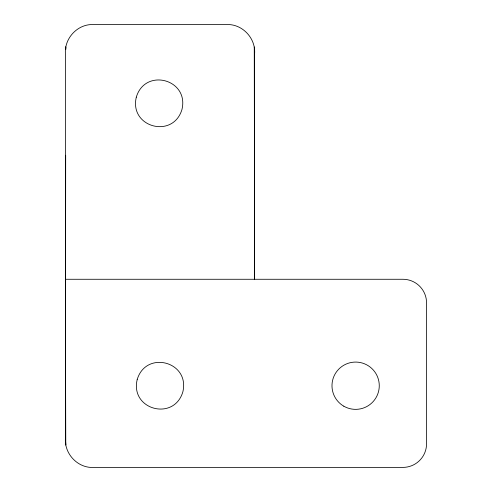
<?xml version="1.0" encoding="UTF-8"?>
<svg xmlns="http://www.w3.org/2000/svg" width="492" height="492" viewBox="0 0 492 492"><rect width="100%" height="100%" fill="white"/><g stroke="black" fill="none" stroke-linecap="round" stroke-linejoin="round"><path stroke-width="0.74" d="M65.442 279.272L402.917 279.272A23.647 23.647 0 0 1 426.558 302.918L426.558 443.753A23.647 23.647 0 0 1 402.917 467.4L90.35 467.4C75.786 466.262 64.126 452.456 65.442 437.905L65.682 155.269M254.266 46.974L254.598 279.272L254.598 54.095C255.914 39.544 244.253 25.738 229.69 24.6L90.35 24.6C75.786 25.738 64.126 39.544 65.442 54.095L65.442 437.905M65.442 324.413L65.774 445.026L65.774 442.72M65.774 46.974L65.774 49.28L65.774 46.974M136.296 97.188C129.082 127.36 173.141 139.168 181.978 109.433C189.192 79.261 145.134 67.453 136.296 97.188M137.182 379.596C129.962 409.768 174.02 421.576 182.858 391.841C190.078 361.669 146.013 349.861 137.182 379.596M343.803 406.195A23.647 23.647 0 0 0 379.271 385.716A23.647 23.647 0 0 0 343.803 365.242A23.647 23.647 0 0 0 343.803 406.195"/></g></svg>
